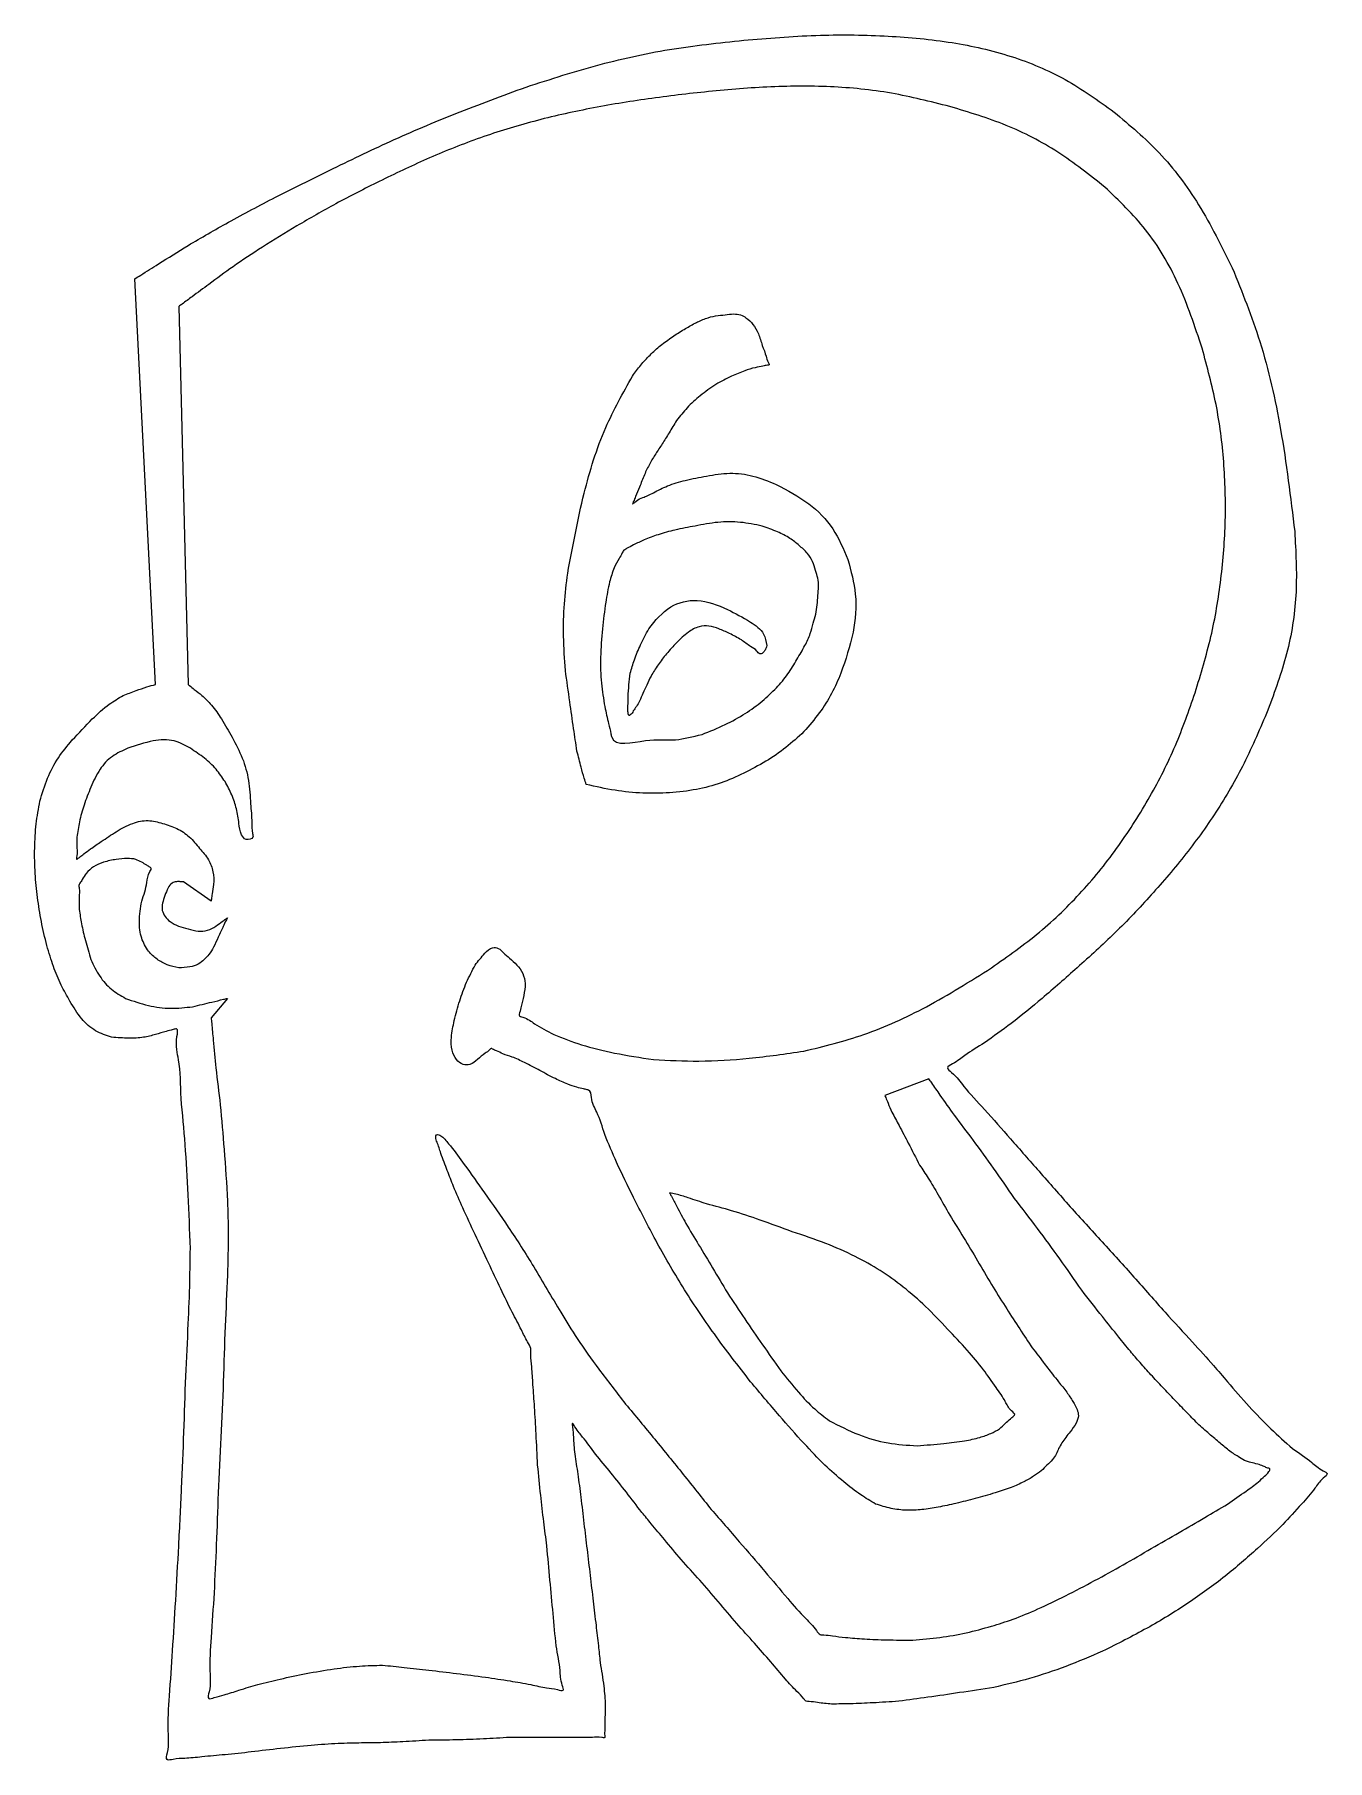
# Model space of a CAD drawing. Extents: x 2 to 748, y 2 to 398.
# Drawn here: x 210.92 to 225.46, y 287.03 to 306.44 of the extents above; entities that cross this region are included whole.
import ezdxf

# ---------------------------------------------------------------- set-up
doc = ezdxf.new("R2010")
doc.units = 0
doc.layers.add('Capa_1', color=7, linetype='CONTINUOUS')

msp = doc.modelspace()

# ---------------------------------------------------------------- linework, layer by layer
at = {"layer": 'Capa_1', "color": 7}
for p, q in [((212.285206, 299.127753), (212.050985, 303.689316)), ((212.545454, 303.376878), (212.649553, 299.127753)), ((219.676214, 299.815112), (219.676214, 299.815112)), ((212.285206, 299.127753), (212.285206, 299.127753)), ((217.594239, 298.84656), (217.594239, 298.84656)), ((213.065946, 298.03423), (213.065946, 298.03423)), ((217.125795, 298.002986), (217.125795, 298.002986)), ((212.909799, 296.690755), (212.597502, 296.90946)), ((213.091971, 295.597232), (212.909799, 295.378527)), ((220.977446, 294.691166), (220.482977, 294.503705)), ((218.062682, 293.410182), (218.062682, 293.410182))]:
    msp.add_line(p, q, dxfattribs=at)
for points, knots in [([(216.449153, 305.845121), (216.72536, 305.934367), (217.271715, 306.110903), (218.108499, 306.290114), (218.669235, 306.347688), (218.947522, 306.37626)], [0, 0, 0, 0, 0.870494, 1.721895, 2.560747, 2.560747, 2.560747, 2.560747]), ([(218.947522, 306.37626), (219.217227, 306.398156), (219.740725, 306.440656), (220.50681, 306.427837), (221.227523, 306.362302), (221.900964, 306.209783), (222.522476, 305.950345), (222.880562, 305.692644), (223.059419, 305.563928)], [0, 0, 0, 0, 0.811329, 1.57479, 2.29561, 2.978785, 3.639491, 4.298822, 4.298822, 4.298822, 4.298822]), ([(221.211669, 305.626416), (220.993917, 305.681605), (220.553231, 305.793297), (219.861869, 305.861826), (219.159299, 305.854121), (218.462199, 305.794285), (217.784839, 305.712168), (217.13068, 305.602732), (216.5017, 305.458711), (215.900904, 305.271663), (215.335705, 305.04149), (214.809275, 304.791345), (214.322268, 304.542904), (213.885489, 304.294063), (213.501232, 304.055544), (213.169713, 303.839025), (212.973787, 303.693627), (212.883774, 303.626827)], [0, 0, 0, 0, 0.67316, 1.362343, 2.076584, 2.77856, 3.460312, 4.123194, 4.767395, 5.39463, 6.008632, 6.596478, 7.142802, 7.648429, 8.103968, 8.499567, 8.835777, 8.835777, 8.835777, 8.835777]), ([(214.237056, 304.907814), (214.464554, 305.018617), (214.932073, 305.246324), (215.670924, 305.557607), (216.185245, 305.747621), (216.449153, 305.845121)], [0, 0, 0, 0, 0.759042, 1.559869, 2.403852, 2.403852, 2.403852, 2.403852]), ([(222.95532, 304.720353), (222.782973, 304.856909), (222.439249, 305.129251), (221.848066, 305.435714), (221.425158, 305.562442), (221.211669, 305.626416)], [0, 0, 0, 0, 0.658712, 1.313716, 1.98145, 1.98145, 1.98145, 1.98145]), ([(223.059419, 305.563928), (223.234255, 305.417336), (223.596567, 305.113556), (224.040195, 304.51301), (224.267672, 304.054277), (224.386679, 303.814287)], [0, 0, 0, 0, 0.682683, 1.414716, 2.217849, 2.217849, 2.217849, 2.217849]), ([(212.649553, 304.064236), (212.800321, 304.152023), (213.123722, 304.340327), (213.65414, 304.619871), (214.035142, 304.808074), (214.237056, 304.907814)], [0, 0, 0, 0, 0.523347, 1.122586, 1.798202, 1.798202, 1.798202, 1.798202]), ([(224.048357, 302.908224), (223.966617, 303.154599), (223.810768, 303.624351), (223.445547, 304.250599), (223.115233, 304.567119), (222.95532, 304.720353)], [0, 0, 0, 0, 0.778041, 1.48346, 2.145461, 2.145461, 2.145461, 2.145461]), ([(212.050985, 303.689316), (212.073154, 303.703202), (212.161831, 303.758746), (212.361354, 303.883719), (212.538707, 303.994807), (212.649553, 304.064236)], [0, 0, 0, 0, 0.078477, 0.313908, 0.706292, 0.706292, 0.706292, 0.706292]), ([(224.386679, 303.814287), (224.49694, 303.540073), (224.733802, 302.951009), (224.956278, 301.950368), (225.043083, 301.230029), (225.089343, 300.846149)], [0, 0, 0, 0, 0.885503, 1.902229, 3.062251, 3.062251, 3.062251, 3.062251]), ([(212.883774, 303.626827), (212.821122, 303.58054), (212.720879, 303.506481), (212.608106, 303.423165), (212.557984, 303.386135), (212.545454, 303.376878)], [0, 0, 0, 0, 0.233687, 0.373899, 0.420636, 0.420636, 0.420636, 0.420636]), ([(217.958583, 302.939469), (218.003535, 302.972378), (218.090055, 303.035719), (218.220507, 303.118956), (218.344124, 303.189407), (218.46252, 303.242586), (218.576508, 303.276415), (218.651412, 303.280968), (218.687276, 303.283148)], [0, 0, 0, 0, 0.16709, 0.321601, 0.464012, 0.593501, 0.710523, 0.818019, 0.818019, 0.818019, 0.818019]), ([(218.687276, 303.283148), (218.718914, 303.288132), (218.776513, 303.297206), (218.858966, 303.288908), (218.935295, 303.247341), (219.005819, 303.175449), (219.06772, 303.067694), (219.091135, 302.984175), (219.103669, 302.939469)], [0, 0, 0, 0, 0.09599, 0.174755, 0.243046, 0.352263, 0.472818, 0.611683, 0.611683, 0.611683, 0.611683]), ([(217.646289, 302.59579), (217.676434, 302.636842), (217.73713, 302.719501), (217.841888, 302.834477), (217.919421, 302.904234), (217.958583, 302.939469)], [0, 0, 0, 0, 0.152725, 0.307516, 0.465503, 0.465503, 0.465503, 0.465503]), ([(219.103669, 302.939469), (219.120397, 302.897682), (219.147163, 302.830823), (219.15766, 302.766718), (219.190358, 302.717916), (219.148293, 302.717557), (219.103722, 302.702709), (219.012461, 302.689566), (218.895041, 302.653122), (218.746969, 302.58888), (218.6415, 302.532975), (218.583177, 302.502059)], [0, 0, 0, 0, 0.129013, 0.206421, 0.232223, 0.249917, 0.302999, 0.391468, 0.515002, 0.675167, 0.873308, 0.873308, 0.873308, 0.873308]), ([(223.970283, 299.034023), (224.033558, 299.24352), (224.16006, 299.662353), (224.269577, 300.312414), (224.319922, 300.970291), (224.30248, 301.628632), (224.219213, 302.279324), (224.105289, 302.698664), (224.048357, 302.908224)], [0, 0, 0, 0, 0.655975, 1.311449, 1.972864, 2.632678, 3.284179, 3.935003, 3.935003, 3.935003, 3.935003]), ([(216.917597, 300.377496), (216.973092, 300.678302), (217.075637, 301.234149), (217.305542, 301.988404), (217.539529, 302.405489), (217.646289, 302.59579)], [0, 0, 0, 0, 0.917968, 1.696273, 2.349373, 2.349373, 2.349373, 2.349373]), ([(218.583177, 302.502059), (218.523437, 302.460532), (218.408887, 302.380904), (218.258631, 302.24552), (218.179018, 302.144461), (218.140756, 302.095891)], [0, 0, 0, 0, 0.218201, 0.418398, 0.603639, 0.603639, 0.603639, 0.603639]), ([(218.140756, 302.095891), (218.112914, 302.04954), (218.05978, 301.961083), (217.98218, 301.835767), (217.906353, 301.722323), (217.836566, 301.6082), (217.775986, 301.48252), (217.741979, 301.392618), (217.724363, 301.346047)], [0, 0, 0, 0, 0.162216, 0.309572, 0.44211, 0.571586, 0.710532, 0.859866, 0.859866, 0.859866, 0.859866]), ([(217.88051, 301.283559), (217.93285, 301.310608), (218.047217, 301.369713), (218.249998, 301.429081), (218.398806, 301.456325), (218.479078, 301.471022)], [0, 0, 0, 0, 0.176427, 0.385506, 0.630383, 0.630383, 0.630383, 0.630383]), ([(218.479078, 301.471022), (218.565532, 301.485738), (218.738441, 301.51517), (219.007983, 301.481275), (219.174381, 301.412569), (219.259818, 301.377292)], [0, 0, 0, 0, 0.262116, 0.524231, 0.800842, 0.800842, 0.800842, 0.800842]), ([(217.724363, 301.346047), (217.708914, 301.310035), (217.684197, 301.252416), (217.664946, 301.198797), (217.636567, 301.142474), (217.705131, 301.210151), (217.769562, 301.227328), (217.839048, 301.262545), (217.88051, 301.283559)], [0, 0, 0, 0, 0.112817, 0.180508, 0.203071, 0.249808, 0.3383, 0.469224, 0.469224, 0.469224, 0.469224]), ([(219.259818, 301.377292), (219.386434, 301.311034), (219.628307, 301.184461), (219.916199, 300.891498), (220.016687, 300.65242), (220.066581, 300.533715)], [0, 0, 0, 0, 0.427428, 0.816514, 1.200208, 1.200208, 1.200208, 1.200208]), ([(218.348954, 300.908638), (218.273573, 300.894609), (218.133363, 300.868514), (217.941306, 300.817603), (217.78693, 300.758895), (217.669474, 300.704004), (217.592919, 300.662442), (217.544071, 300.635669), (217.524106, 300.591719), (217.487481, 300.530863), (217.457088, 300.474938), (217.438092, 300.439984)], [0, 0, 0, 0, 0.230018, 0.427842, 0.59477, 0.725693, 0.814186, 0.860922, 0.884747, 0.956222, 1.075347, 1.075347, 1.075347, 1.075347]), ([(219.103669, 300.908638), (219.022119, 300.925342), (218.858273, 300.958903), (218.602159, 300.958042), (218.434353, 300.925301), (218.348954, 300.908638)], [0, 0, 0, 0, 0.249293, 0.500865, 0.76157, 0.76157, 0.76157, 0.76157]), ([(219.520064, 300.689933), (219.48622, 300.717807), (219.411931, 300.778989), (219.269425, 300.849683), (219.161938, 300.887913), (219.103669, 300.908638)], [0, 0, 0, 0, 0.131193, 0.287972, 0.473585, 0.473585, 0.473585, 0.473585]), ([(225.089343, 300.846149), (225.101729, 300.620459), (225.126242, 300.17377), (225.029755, 299.505299), (224.878807, 299.087453), (224.803072, 298.877804)], [0, 0, 0, 0, 0.677098, 1.340116, 2.007753, 2.007753, 2.007753, 2.007753]), ([(219.702237, 300.40874), (219.693466, 300.44303), (219.675417, 300.513591), (219.610373, 300.610046), (219.551258, 300.66234), (219.520064, 300.689933)], [0, 0, 0, 0, 0.105579, 0.217262, 0.342032, 0.342032, 0.342032, 0.342032]), ([(220.066581, 300.533715), (220.102035, 300.403967), (220.175296, 300.135852), (220.139218, 299.691572), (220.040678, 299.404639), (219.988508, 299.252728)], [0, 0, 0, 0, 0.401143, 0.828931, 1.310229, 1.310229, 1.310229, 1.310229]), ([(216.891572, 299.283972), (216.882905, 299.412329), (216.866048, 299.66197), (216.873254, 300.0281), (216.90308, 300.263113), (216.917597, 300.377496)], [0, 0, 0, 0, 0.385869, 0.75048, 1.096207, 1.096207, 1.096207, 1.096207]), ([(217.438092, 300.439984), (217.420501, 300.387064), (217.378361, 300.260287), (217.34087, 300.028859), (217.304165, 299.746665), (217.2836, 299.442911), (217.288801, 299.149294), (217.31939, 298.965532), (217.333993, 298.877804)], [0, 0, 0, 0, 0.167085, 0.400274, 0.70118, 1.0212, 1.312936, 1.579436, 1.579436, 1.579436, 1.579436]), ([(219.728262, 300.127547), (219.732346, 300.16102), (219.740233, 300.225677), (219.732248, 300.321732), (219.712112, 300.380109), (219.702237, 300.40874)], [0, 0, 0, 0, 0.101047, 0.195179, 0.285785, 0.285785, 0.285785, 0.285785]), ([(217.828462, 299.752626), (217.902666, 299.846126), (218.04126, 300.020759), (218.395652, 300.107138), (218.602002, 300.018915), (218.713301, 299.971331)], [0, 0, 0, 0, 0.350131, 0.653954, 1.009709, 1.009709, 1.009709, 1.009709]), ([(219.676214, 299.815112), (219.686589, 299.849634), (219.707099, 299.917879), (219.724769, 300.0228), (219.727102, 300.092773), (219.728262, 300.127547)], [0, 0, 0, 0, 0.108085, 0.213665, 0.31797, 0.31797, 0.31797, 0.31797]), ([(218.713301, 299.971331), (218.799144, 299.92722), (218.943422, 299.853083), (219.126142, 299.722973), (219.147259, 299.610305), (219.155719, 299.565163)], [0, 0, 0, 0, 0.294092, 0.494288, 0.628122, 0.628122, 0.628122, 0.628122]), ([(218.869448, 299.627652), (218.825604, 299.652989), (218.743566, 299.700399), (218.621219, 299.751618), (218.507973, 299.790963), (218.383659, 299.783941), (218.258523, 299.710623), (218.141348, 299.60032), (218.028599, 299.475695), (217.932827, 299.350382), (217.857349, 299.23329), (217.806962, 299.123224), (217.761682, 299.030469), (217.730387, 298.946882), (217.691721, 298.882684), (217.653993, 298.830605), (217.63549, 298.793727), (217.601705, 298.770901), (217.594321, 298.811222), (217.594272, 298.832215), (217.594239, 298.84656)], [0, 0, 0, 0, 0.151683, 0.283823, 0.39806, 0.508162, 0.644744, 0.822576, 0.99091, 1.14815, 1.295508, 1.407541, 1.51082, 1.605399, 1.673861, 1.736436, 1.793363, 1.809403, 1.831966, 1.880652, 1.880652, 1.880652, 1.880652]), ([(217.620264, 299.252728), (217.634651, 299.303991), (217.66531, 299.413232), (217.736758, 299.580072), (217.796728, 299.692916), (217.828462, 299.752626)], [0, 0, 0, 0, 0.159599, 0.340106, 0.542959, 0.542959, 0.542959, 0.542959]), ([(219.494039, 299.408947), (219.524782, 299.460477), (219.580853, 299.554459), (219.645494, 299.68983), (219.666756, 299.77654), (219.676214, 299.815112)], [0, 0, 0, 0, 0.180109, 0.328492, 0.447386, 0.447386, 0.447386, 0.447386]), ([(219.155719, 299.565163), (219.149972, 299.54726), (219.140042, 299.516328), (219.114607, 299.481244), (219.070672, 299.462421), (219.035834, 299.519458), (218.961505, 299.559204), (218.903763, 299.602137), (218.869448, 299.627652)], [0, 0, 0, 0, 0.055868, 0.09653, 0.129999, 0.176693, 0.263456, 0.390543, 0.390543, 0.390543, 0.390543]), ([(218.42703, 298.56537), (218.514609, 298.60057), (218.681997, 298.667846), (218.909355, 298.793283), (219.102268, 298.932702), (219.261917, 299.083343), (219.395643, 299.239285), (219.461872, 299.353482), (219.494039, 299.408947)], [0, 0, 0, 0, 0.282964, 0.54082, 0.776838, 0.994959, 1.198272, 1.390273, 1.390273, 1.390273, 1.390273]), ([(211.920861, 299.002779), (211.968937, 299.021588), (212.056866, 299.055988), (212.178119, 299.098781), (212.252324, 299.118857), (212.285206, 299.127753)], [0, 0, 0, 0, 0.154884, 0.283278, 0.38544, 0.38544, 0.38544, 0.38544]), ([(212.649553, 299.127753), (212.655339, 299.123128), (212.678481, 299.104625), (212.730294, 299.062679), (212.817925, 298.996322), (212.925309, 298.887849), (213.036447, 298.728355), (213.105794, 298.603145), (213.144019, 298.534125)], [0, 0, 0, 0, 0.022222, 0.088889, 0.200001, 0.351752, 0.544422, 0.781079, 0.781079, 0.781079, 0.781079]), ([(217.021696, 298.377909), (217.009087, 298.462371), (216.98146, 298.647425), (216.938266, 298.949475), (216.907888, 299.167089), (216.891572, 299.283972)], [0, 0, 0, 0, 0.256193, 0.561313, 0.915364, 0.915364, 0.915364, 0.915364]), ([(217.594239, 298.84656), (217.594796, 298.894014), (217.595885, 298.986691), (217.604292, 299.122288), (217.615027, 299.209955), (217.620264, 299.252728)], [0, 0, 0, 0, 0.142363, 0.27803, 0.407286, 0.407286, 0.407286, 0.407286]), ([(219.988508, 299.252728), (219.955822, 299.176507), (219.889066, 299.020835), (219.747514, 298.800562), (219.631649, 298.665838), (219.572115, 298.596614)], [0, 0, 0, 0, 0.248502, 0.507532, 0.781292, 0.781292, 0.781292, 0.781292]), ([(211.348318, 298.502881), (211.422364, 298.582481), (211.553869, 298.72385), (211.741253, 298.898692), (211.867682, 298.971961), (211.920861, 299.002779)], [0, 0, 0, 0, 0.326492, 0.579848, 0.763779, 0.763779, 0.763779, 0.763779]), ([(221.680113, 295.940911), (221.864056, 296.070513), (222.228483, 296.327279), (222.707799, 296.792259), (223.120646, 297.306748), (223.467566, 297.858876), (223.760027, 298.432989), (223.900431, 298.834344), (223.970283, 299.034023)], [0, 0, 0, 0, 0.674208, 1.335741, 1.995254, 2.648777, 3.289128, 3.923138, 3.923138, 3.923138, 3.923138]), ([(217.333993, 298.877804), (217.348109, 298.813783), (217.370696, 298.71135), (217.399056, 298.599367), (217.4303, 298.415393), (217.811955, 298.528037), (218.111812, 298.485223), (218.325829, 298.539639), (218.42703, 298.56537)], [0, 0, 0, 0, 0.195798, 0.313276, 0.352436, 0.733159, 1.071641, 1.37527, 1.37527, 1.37527, 1.37527]), ([(224.803072, 298.877804), (224.718439, 298.675707), (224.552092, 298.278484), (224.236824, 297.723803), (223.875802, 297.219917), (223.482598, 296.760509), (223.07655, 296.33017), (222.786543, 296.069775), (222.643026, 295.940911)], [0, 0, 0, 0, 0.656854, 1.291045, 1.909062, 2.513682, 3.104072, 3.682491, 3.682491, 3.682491, 3.682491]), ([(212.675576, 298.409151), (212.616477, 298.442722), (212.488279, 298.515546), (212.233427, 298.500304), (212.066434, 298.441874), (211.972911, 298.409151)], [0, 0, 0, 0, 0.200321, 0.434542, 0.732691, 0.732691, 0.732691, 0.732691]), ([(213.144019, 298.534125), (213.185579, 298.456788), (213.26815, 298.303136), (213.338966, 298.047465), (213.34777, 297.872614), (213.352217, 297.784281)], [0, 0, 0, 0, 0.262876, 0.52228, 0.787126, 0.787126, 0.787126, 0.787126]), ([(219.572115, 298.596614), (219.505957, 298.536024), (219.372303, 298.413618), (219.144517, 298.256732), (218.979355, 298.171333), (218.895473, 298.12796)], [0, 0, 0, 0, 0.268919, 0.543283, 0.826429, 0.826429, 0.826429, 0.826429]), ([(210.983973, 297.815523), (211.010134, 297.902147), (211.061313, 298.071616), (211.183923, 298.305604), (211.293842, 298.437508), (211.348318, 298.502881)], [0, 0, 0, 0, 0.271144, 0.530461, 0.78526, 0.78526, 0.78526, 0.78526]), ([(211.972911, 298.409151), (211.912628, 298.382894), (211.790293, 298.329611), (211.645665, 298.171563), (211.587383, 298.040929), (211.556516, 297.971741)], [0, 0, 0, 0, 0.195571, 0.396876, 0.623542, 0.623542, 0.623542, 0.623542]), ([(213.065946, 298.03423), (213.033826, 298.081805), (212.967979, 298.179333), (212.834291, 298.30539), (212.729745, 298.373737), (212.675576, 298.409151)], [0, 0, 0, 0, 0.171828, 0.352245, 0.546241, 0.546241, 0.546241, 0.546241]), ([(217.125795, 298.002986), (217.117874, 298.026064), (217.095913, 298.090045), (217.063076, 298.215661), (217.037045, 298.317728), (217.021696, 298.377909)], [0, 0, 0, 0, 0.073182, 0.202884, 0.389238, 0.389238, 0.389238, 0.389238]), ([(218.895473, 298.12796), (218.811626, 298.089462), (218.640678, 298.010972), (218.359039, 297.9406), (218.063883, 297.903542), (217.757377, 297.900427), (217.443012, 297.931336), (217.233341, 297.978695), (217.125795, 298.002986)], [0, 0, 0, 0, 0.276286, 0.563296, 0.86644, 1.167189, 1.481044, 1.811555, 1.811555, 1.811555, 1.811555]), ([(211.556516, 297.971741), (211.530349, 297.905041), (211.480494, 297.777964), (211.426443, 297.589806), (211.408765, 297.467461), (211.400369, 297.409358)], [0, 0, 0, 0, 0.214926, 0.409479, 0.585446, 0.585446, 0.585446, 0.585446]), ([(213.352217, 297.784281), (213.358851, 297.714119), (213.369466, 297.60186), (213.365729, 297.481891), (213.390655, 297.392311), (213.294048, 297.368436), (213.234011, 297.453656), (213.222318, 297.577098), (213.197488, 297.729291), (213.14529, 297.887796), (213.092525, 297.985176), (213.065946, 298.03423)], [0, 0, 0, 0, 0.208792, 0.334067, 0.375826, 0.454838, 0.528463, 0.660124, 0.825826, 0.990487, 1.157627, 1.157627, 1.157627, 1.157627]), ([(211.062047, 296.190857), (211.040609, 296.280872), (210.997985, 296.459841), (210.955536, 296.73137), (210.927956, 297.007188), (210.922559, 297.283395), (210.937777, 297.555574), (210.968794, 297.730107), (210.983973, 297.815523)], [0, 0, 0, 0, 0.277504, 0.551733, 0.823758, 1.108482, 1.379814, 1.639875, 1.639875, 1.639875, 1.639875]), ([(211.400369, 297.409358), (211.398866, 297.364572), (211.396362, 297.289928), (211.408383, 297.231635), (211.390385, 297.148807), (211.415715, 297.172835), (211.440322, 297.190585), (211.488328, 297.230841), (211.567701, 297.288042), (211.690177, 297.370737), (211.842729, 297.475681), (212.013762, 297.570439), (212.198553, 297.610832), (212.309606, 297.580323), (212.363282, 297.565577)], [0, 0, 0, 0, 0.124974, 0.208291, 0.249949, 0.26106, 0.294394, 0.349951, 0.443425, 0.590704, 0.791872, 0.999319, 1.175608, 1.340527, 1.340527, 1.340527, 1.340527]), ([(212.363282, 297.565577), (212.418368, 297.548573), (212.526986, 297.515047), (212.671323, 297.417508), (212.74318, 297.329222), (212.779675, 297.284383)], [0, 0, 0, 0, 0.17235, 0.339832, 0.512681, 0.512681, 0.512681, 0.512681]), ([(212.129059, 296.690755), (212.15251, 296.761851), (212.190033, 296.875603), (212.196181, 296.989187), (212.245205, 297.06199), (212.212158, 297.076565), (212.180209, 297.098447), (212.12748, 297.129534), (212.057336, 297.167667), (211.956839, 297.172215), (211.835893, 297.160805), (211.706829, 297.134646), (211.58762, 297.084595), (211.531137, 297.029299), (211.504468, 297.00319)], [0, 0, 0, 0, 0.216171, 0.345873, 0.389107, 0.402597, 0.443068, 0.51052, 0.584001, 0.679991, 0.804767, 0.949861, 1.074076, 1.185191, 1.185191, 1.185191, 1.185191]), ([(212.779675, 297.284383), (212.815137, 297.243401), (212.8824, 297.165668), (212.938368, 297.022881), (212.940862, 296.890009), (212.922839, 296.78803), (212.914643, 296.725467), (212.910768, 296.697697), (212.909799, 296.690755)], [0, 0, 0, 0, 0.161753, 0.306802, 0.449251, 0.554396, 0.617483, 0.638512, 0.638512, 0.638512, 0.638512]), ([(211.504468, 297.00319), (211.489745, 296.980123), (211.466189, 296.943215), (211.44197, 296.90104), (211.41922, 296.870689), (211.432083, 296.815256), (211.42348, 296.723992), (211.425296, 296.644783), (211.426392, 296.597025)], [0, 0, 0, 0, 0.081864, 0.130983, 0.147356, 0.192486, 0.286217, 0.428549, 0.428549, 0.428549, 0.428549]), ([(212.597502, 296.90946), (212.594611, 296.909464), (212.583044, 296.909483), (212.557017, 296.909026), (212.516525, 296.912448), (212.462006, 296.89432), (212.419187, 296.833095), (212.400305, 296.782638), (212.389304, 296.753244)], [0, 0, 0, 0, 0.008675, 0.034699, 0.078074, 0.130206, 0.197976, 0.292554, 0.292554, 0.292554, 0.292554]), ([(211.426392, 296.597025), (211.434358, 296.543664), (211.451799, 296.426844), (211.49687, 296.239346), (211.535664, 296.106206), (211.556516, 296.034641)], [0, 0, 0, 0, 0.161796, 0.35421, 0.577845, 0.577845, 0.577845, 0.577845]), ([(212.545454, 295.940911), (212.501294, 295.950226), (212.414858, 295.96846), (212.298878, 296.034625), (212.193659, 296.131877), (212.115813, 296.27862), (212.093564, 296.476277), (212.116475, 296.614719), (212.129059, 296.690755)], [0, 0, 0, 0, 0.134675, 0.263603, 0.394952, 0.560342, 0.749601, 0.980195, 0.980195, 0.980195, 0.980195]), ([(212.389304, 296.753244), (212.36924, 296.696555), (212.331126, 296.588872), (212.456804, 296.428654), (212.578032, 296.396997), (212.649553, 296.37832)], [0, 0, 0, 0, 0.169123, 0.321255, 0.540146, 0.540146, 0.540146, 0.540146]), ([(212.649553, 296.37832), (212.687681, 296.367677), (212.759558, 296.347613), (212.871305, 296.357915), (212.958661, 296.403676), (213.026973, 296.458231), (213.063674, 296.48087), (213.100063, 296.511824), (213.063099, 296.451288), (213.043878, 296.396948), (213.009413, 296.327805), (212.987872, 296.28459)], [0, 0, 0, 0, 0.11819, 0.222808, 0.325758, 0.414851, 0.468307, 0.486126, 0.513038, 0.593777, 0.728341, 0.728341, 0.728341, 0.728341]), ([(211.322293, 295.565987), (211.288223, 295.625501), (211.216756, 295.750341), (211.131205, 295.960615), (211.085807, 296.111756), (211.062047, 296.190857)], [0, 0, 0, 0, 0.205555, 0.431187, 0.678932, 0.678932, 0.678932, 0.678932]), ([(212.987872, 296.28459), (212.971276, 296.247269), (212.941389, 296.180061), (212.891353, 296.09351), (212.849846, 296.052531), (212.831725, 296.034641)], [0, 0, 0, 0, 0.122678, 0.220916, 0.297036, 0.297036, 0.297036, 0.297036]), ([(211.556516, 296.034641), (211.587344, 295.970506), (211.646451, 295.847537), (211.780063, 295.693977), (211.891792, 295.629182), (211.946886, 295.597232)], [0, 0, 0, 0, 0.213036, 0.408461, 0.598565, 0.598565, 0.598565, 0.598565]), ([(212.831725, 296.034641), (212.810602, 296.015541), (212.764368, 295.973736), (212.661765, 295.945666), (212.586924, 295.942606), (212.545454, 295.940911)], [0, 0, 0, 0, 0.084467, 0.184876, 0.309651, 0.309651, 0.309651, 0.309651]), ([(215.876611, 295.972152), (215.911477, 296.016109), (215.968055, 296.087439), (216.054735, 296.175303), (216.145271, 296.165722), (216.197737, 296.104638), (216.268922, 296.045218), (216.347998, 295.973761), (216.420189, 295.881731), (216.445127, 295.757156), (216.427077, 295.63194), (216.394913, 295.522021), (216.385148, 295.452198), (216.362368, 295.398768), (216.460823, 295.376915), (216.562792, 295.291676), (216.685043, 295.229761), (216.76145, 295.191064)], [0, 0, 0, 0, 0.171687, 0.278598, 0.342591, 0.418135, 0.511521, 0.622824, 0.737753, 0.855232, 0.99139, 1.116286, 1.191224, 1.216203, 1.265921, 1.415074, 1.663663, 1.663663, 1.663663, 1.663663]), ([(215.642388, 295.347283), (215.661284, 295.421725), (215.698429, 295.568062), (215.776404, 295.777814), (215.843508, 295.907954), (215.876611, 295.972152)], [0, 0, 0, 0, 0.230326, 0.452767, 0.669327, 0.669327, 0.669327, 0.669327]), ([(219.572115, 295.003603), (219.798859, 295.059408), (220.27493, 295.176577), (220.982194, 295.501429), (221.439632, 295.789479), (221.680113, 295.940911)], [0, 0, 0, 0, 0.699342, 1.468338, 2.320713, 2.320713, 2.320713, 2.320713]), ([(222.643026, 295.940911), (222.512702, 295.825493), (222.270932, 295.611374), (221.925455, 295.327346), (221.70307, 295.169188), (221.602037, 295.097334)], [0, 0, 0, 0, 0.522275, 0.968901, 1.340749, 1.340749, 1.340749, 1.340749]), ([(211.790739, 295.159819), (211.728906, 295.180174), (211.601044, 295.222264), (211.439435, 295.370215), (211.363154, 295.497698), (211.322293, 295.565987)], [0, 0, 0, 0, 0.193537, 0.400207, 0.638636, 0.638636, 0.638636, 0.638636]), ([(211.946886, 295.597232), (212.031784, 295.56756), (212.196554, 295.509974), (212.453705, 295.476063), (212.619756, 295.49444), (212.701601, 295.503498)], [0, 0, 0, 0, 0.269457, 0.522961, 0.769362, 0.769362, 0.769362, 0.769362]), ([(212.701601, 295.503498), (212.773892, 295.520856), (212.889557, 295.548629), (213.019681, 295.579874), (213.077513, 295.59376), (213.091971, 295.597232)], [0, 0, 0, 0, 0.223037, 0.356858, 0.401466, 0.401466, 0.401466, 0.401466]), ([(212.571477, 294.472461), (212.568135, 294.625101), (212.562788, 294.869326), (212.502369, 295.075013), (212.544129, 295.267323), (212.464218, 295.240192), (212.391932, 295.224254), (212.279768, 295.187876), (212.141893, 295.153669), (211.974528, 295.145842), (211.855199, 295.154917), (211.790739, 295.159819)], [0, 0, 0, 0, 0.434902, 0.695843, 0.782824, 0.821051, 0.901856, 1.025392, 1.164843, 1.329994, 1.524012, 1.524012, 1.524012, 1.524012]), ([(212.909799, 295.378527), (212.911727, 295.357698), (212.919437, 295.274381), (212.936787, 295.086919), (212.952208, 294.920286), (212.961847, 294.81614)], [0, 0, 0, 0, 0.062754, 0.251018, 0.56479, 0.56479, 0.56479, 0.56479]), ([(215.902636, 294.909873), (215.876682, 294.887189), (215.830582, 294.846897), (215.732393, 294.845645), (215.656905, 294.912417), (215.608319, 295.02219), (215.60544, 295.175713), (215.62904, 295.285303), (215.642388, 295.347283)], [0, 0, 0, 0, 0.100585, 0.178659, 0.269825, 0.384989, 0.53105, 0.72119, 0.72119, 0.72119, 0.72119]), ([(216.188907, 294.972359), (216.164719, 294.984732), (216.126017, 295.004529), (216.083268, 295.01988), (216.056427, 295.040108), (216.030611, 295.005186), (215.977362, 294.974044), (215.931377, 294.934554), (215.902636, 294.909873)], [0, 0, 0, 0, 0.080195, 0.128312, 0.144351, 0.166573, 0.23324, 0.344352, 0.344352, 0.344352, 0.344352]), ([(216.76145, 295.191064), (216.86382, 295.150571), (217.085527, 295.062874), (217.462014, 294.973407), (217.734633, 294.932019), (217.88051, 294.909873)], [0, 0, 0, 0, 0.329931, 0.714546, 1.157227, 1.157227, 1.157227, 1.157227]), ([(221.602037, 295.097334), (221.5249, 295.050137), (221.398422, 294.972749), (221.286996, 294.879806), (221.157772, 294.819378), (221.286413, 294.727328), (221.386373, 294.574423), (221.628838, 294.324034), (221.902187, 294.006743), (222.225759, 293.641974), (222.448586, 293.387075), (222.56495, 293.253963)], [0, 0, 0, 0, 0.261828, 0.429311, 0.502668, 0.572325, 0.781296, 1.129581, 1.570102, 2.055785, 2.586634, 2.586634, 2.586634, 2.586634]), ([(217.333993, 294.066296), (217.306836, 294.152718), (217.261541, 294.296862), (217.179819, 294.438889), (217.177972, 294.562775), (217.127084, 294.571244), (217.0848, 294.583034), (217.009675, 294.59861), (216.903624, 294.635362), (216.765082, 294.69961), (216.60534, 294.785022), (216.445379, 294.869748), (216.307309, 294.935468), (216.223864, 294.961468), (216.188907, 294.972359)], [0, 0, 0, 0, 0.265537, 0.442889, 0.532071, 0.54694, 0.591547, 0.665893, 0.775628, 0.927844, 1.123416, 1.318987, 1.471202, 1.580936, 1.580936, 1.580936, 1.580936]), ([(217.88051, 294.909873), (218.051088, 294.90098), (218.409771, 294.882278), (218.975917, 294.917788), (219.367186, 294.974106), (219.572115, 295.003603)], [0, 0, 0, 0, 0.512114, 1.076847, 1.697918, 1.697918, 1.697918, 1.697918]), ([(212.961847, 294.81614), (212.979183, 294.677378), (213.017255, 294.372627), (213.057029, 293.872231), (213.092443, 293.389843), (213.104056, 292.91723), (213.093035, 292.448313), (213.075561, 292.101379), (213.065946, 291.910491)], [0, 0, 0, 0, 0.419471, 0.921246, 1.50567, 1.870281, 2.339014, 2.912402, 2.912402, 2.912402, 2.912402]), ([(221.263717, 294.285001), (221.210704, 294.360216), (221.125883, 294.480562), (221.030459, 294.61595), (220.988049, 294.676122), (220.977446, 294.691166)], [0, 0, 0, 0, 0.276062, 0.441699, 0.496912, 0.496912, 0.496912, 0.496912]), ([(212.675576, 292.78531), (212.668774, 292.986693), (212.655631, 293.375789), (212.621876, 293.93847), (212.587852, 294.298964), (212.571477, 294.472461)], [0, 0, 0, 0, 0.604485, 1.167938, 1.690715, 1.690715, 1.690715, 1.690715]), ([(220.482977, 294.503705), (220.485869, 294.496762), (220.497435, 294.468991), (220.523459, 294.406504), (220.546592, 294.35096), (220.56105, 294.316245)], [0, 0, 0, 0, 0.022563, 0.090253, 0.203069, 0.203069, 0.203069, 0.203069]), ([(220.56105, 294.316245), (220.588165, 294.266554), (220.650979, 294.151439), (220.754624, 293.953306), (220.831038, 293.804827), (220.873347, 293.722617)], [0, 0, 0, 0, 0.16982, 0.393407, 0.670786, 0.670786, 0.670786, 0.670786]), ([(221.940359, 293.347693), (221.861684, 293.461349), (221.709901, 293.680618), (221.484703, 293.993409), (221.335418, 294.190391), (221.263717, 294.285001)], [0, 0, 0, 0, 0.414686, 0.800027, 1.156146, 1.156146, 1.156146, 1.156146]), ([(216.293006, 292.066707), (216.250496, 292.154604), (216.161114, 292.339414), (216.022587, 292.631155), (215.879022, 292.935065), (215.746984, 293.221654), (215.640868, 293.460346), (215.562399, 293.665803), (215.498472, 293.829339), (215.458765, 293.958194), (215.430661, 294.022099), (215.437379, 294.068809), (215.480575, 294.062675), (215.53239, 294.019414), (215.628022, 293.904301), (215.781278, 293.69523), (215.905898, 293.51711), (215.98071, 293.410182)], [0, 0, 0, 0, 0.292911, 0.615866, 0.968871, 1.301258, 1.562434, 1.752596, 1.960006, 2.092294, 2.149689, 2.178785, 2.20481, 2.256313, 2.386596, 2.646916, 3.037907, 3.037907, 3.037907, 3.037907]), ([(218.973547, 291.285618), (218.835463, 291.463372), (218.566634, 291.809433), (218.210069, 292.341695), (217.912891, 292.857517), (217.671928, 293.327668), (217.476716, 293.721761), (217.377323, 293.961698), (217.333993, 294.066296)], [0, 0, 0, 0, 0.675107, 1.314334, 1.920114, 2.45988, 2.899246, 3.238819, 3.238819, 3.238819, 3.238819]), ([(220.873347, 293.722617), (220.905529, 293.674254), (220.978115, 293.565172), (221.089829, 293.376901), (221.16862, 293.236787), (221.211669, 293.160233)], [0, 0, 0, 0, 0.174253, 0.393022, 0.656514, 0.656514, 0.656514, 0.656514]), ([(215.98071, 293.410182), (216.071365, 293.282432), (216.264562, 293.010182), (216.550289, 292.561393), (216.795289, 292.13565), (217.034343, 291.749096), (217.27972, 291.406466), (217.467038, 291.165708), (217.568213, 291.035669)], [0, 0, 0, 0, 0.469898, 1.001404, 1.595209, 1.943519, 2.364368, 2.858657, 2.858657, 2.858657, 2.858657]), ([(218.062682, 293.410182), (218.069429, 293.397453), (218.096418, 293.346538), (218.157142, 293.231978), (218.211119, 293.130147), (218.244855, 293.066503)], [0, 0, 0, 0, 0.04322, 0.172878, 0.388976, 0.388976, 0.388976, 0.388976]), ([(218.479078, 293.285208), (218.409714, 293.308309), (218.29455, 293.346665), (218.156667, 293.392883), (218.085902, 293.405908), (218.062682, 293.410182)], [0, 0, 0, 0, 0.219469, 0.364384, 0.43516, 0.43516, 0.43516, 0.43516]), ([(219.441991, 292.97277), (219.321802, 293.01754), (219.096208, 293.101573), (218.775427, 293.207606), (218.572835, 293.260656), (218.479078, 293.285208)], [0, 0, 0, 0, 0.384774, 0.722218, 1.012919, 1.012919, 1.012919, 1.012919]), ([(222.695074, 292.316656), (222.613621, 292.433866), (222.451149, 292.667664), (222.19954, 293.011465), (222.02661, 293.235802), (221.940359, 293.347693)], [0, 0, 0, 0, 0.428191, 0.854106, 1.277926, 1.277926, 1.277926, 1.277926]), ([(221.211669, 293.160233), (221.263922, 293.075885), (221.36947, 292.905507), (221.525577, 292.645087), (221.628267, 292.468366), (221.680113, 292.379145)], [0, 0, 0, 0, 0.297664, 0.601261, 0.910832, 0.910832, 0.910832, 0.910832]), ([(222.56495, 293.253963), (222.685646, 293.122239), (222.926164, 292.859744), (223.281872, 292.463994), (223.515547, 292.198815), (223.631961, 292.066707)], [0, 0, 0, 0, 0.535975, 1.068066, 1.596309, 1.596309, 1.596309, 1.596309]), ([(218.244855, 293.066503), (218.293095, 292.986686), (218.39368, 292.820259), (218.549779, 292.559864), (218.657439, 292.379169), (218.713301, 292.285411)], [0, 0, 0, 0, 0.279787, 0.583385, 0.910796, 0.910796, 0.910796, 0.910796]), ([(221.185644, 291.879247), (221.105201, 291.965231), (220.948801, 292.132404), (220.695687, 292.351596), (220.431817, 292.542269), (220.1394, 292.705061), (219.808183, 292.850988), (219.568056, 292.930845), (219.441991, 292.97277)], [0, 0, 0, 0, 0.353034, 0.686381, 1.002741, 1.328018, 1.688469, 2.086856, 2.086856, 2.086856, 2.086856]), ([(212.623528, 291.348104), (212.63357, 291.5448), (212.65176, 291.901081), (212.670865, 292.380177), (212.674149, 292.662638), (212.675576, 292.78531)], [0, 0, 0, 0, 0.590865, 1.070247, 1.438273, 1.438273, 1.438273, 1.438273]), ([(221.680113, 292.379145), (221.731052, 292.29805), (221.830303, 292.140045), (221.977672, 291.910836), (222.075151, 291.76343), (222.122531, 291.691783)], [0, 0, 0, 0, 0.287297, 0.559775, 0.817461, 0.817461, 0.817461, 0.817461]), ([(223.996309, 290.816965), (223.954826, 290.859745), (223.869769, 290.947463), (223.73974, 291.082946), (223.606155, 291.222423), (223.47533, 291.361821), (223.353779, 291.497178), (223.233021, 291.638194), (223.093105, 291.811321), (222.911073, 292.040559), (222.773013, 292.217032), (222.695074, 292.316656)], [0, 0, 0, 0, 0.178771, 0.366553, 0.563351, 0.758162, 0.94004, 1.109074, 1.315065, 1.607781, 1.987244, 1.987244, 1.987244, 1.987244]), ([(218.713301, 292.285411), (218.777615, 292.188032), (218.906838, 291.992374), (219.106418, 291.700756), (219.243172, 291.507613), (219.311866, 291.410593)], [0, 0, 0, 0, 0.350098, 0.70343, 1.060059, 1.060059, 1.060059, 1.060059]), ([(216.579278, 290.348311), (216.573637, 290.465186), (216.563135, 290.682779), (216.546492, 290.984924), (216.527941, 291.23571), (216.516179, 291.431856), (216.500595, 291.565782), (216.508872, 291.66501), (216.451871, 291.753987), (216.388416, 291.890517), (216.328601, 292.000975), (216.293006, 292.066707)], [0, 0, 0, 0, 0.351051, 0.65357, 0.907583, 1.105987, 1.241654, 1.314613, 1.395351, 1.54749, 1.771078, 1.771078, 1.771078, 1.771078]), ([(223.631961, 292.066707), (223.735255, 291.954611), (223.917653, 291.75667), (224.153056, 291.497291), (224.361948, 291.253828), (224.570244, 291.010554), (224.812919, 290.759385), (224.981455, 290.608877), (225.063318, 290.535771)], [0, 0, 0, 0, 0.457299, 0.807512, 1.050711, 1.419665, 1.768195, 2.097379, 2.097379, 2.097379, 2.097379]), ([(213.065946, 291.910491), (213.059584, 291.702187), (213.046859, 291.285509), (213.020831, 290.660602), (212.99886, 290.244148), (212.987872, 290.035876)], [0, 0, 0, 0, 0.625199, 1.250613, 1.876293, 1.876293, 1.876293, 1.876293]), ([(221.83626, 290.816965), (221.856027, 290.83427), (221.887654, 290.861958), (221.919005, 290.893559), (221.956127, 290.920027), (221.871967, 290.979025), (221.835317, 291.08044), (221.719326, 291.239192), (221.586495, 291.43393), (221.400624, 291.652369), (221.26054, 291.800205), (221.185644, 291.879247)], [0, 0, 0, 0, 0.077821, 0.124514, 0.140078, 0.199796, 0.324946, 0.51557, 0.758944, 1.043581, 1.370616, 1.370616, 1.370616, 1.370616]), ([(222.122531, 291.691783), (222.168727, 291.630402), (222.249153, 291.523537), (222.352676, 291.387673), (222.442853, 291.275459), (222.524221, 291.175625), (222.593913, 291.070836), (222.642326, 290.984641), (222.666027, 290.898026), (222.630019, 290.808277), (222.573438, 290.732927), (222.515671, 290.662266), (222.472152, 290.599661), (222.447093, 290.556766), (222.434828, 290.535771)], [0, 0, 0, 0, 0.230472, 0.401254, 0.512377, 0.662354, 0.787504, 0.888931, 0.95985, 1.047136, 1.164914, 1.24442, 1.320485, 1.393409, 1.393409, 1.393409, 1.393409]), ([(212.441355, 287.755097), (212.453164, 287.924027), (212.47807, 288.280319), (212.512256, 288.842747), (212.546585, 289.450237), (212.578039, 290.082039), (212.604363, 290.71734), (212.617163, 291.138644), (212.623528, 291.348104)], [0, 0, 0, 0, 0.508025, 1.071479, 1.690381, 2.333397, 2.969215, 3.597883, 3.597883, 3.597883, 3.597883]), ([(219.311866, 291.410593), (219.377178, 291.328669), (219.496788, 291.178637), (219.676692, 290.986273), (219.802276, 290.890845), (219.858386, 290.848209)], [0, 0, 0, 0, 0.314422, 0.57582, 0.786933, 0.786933, 0.786933, 0.786933]), ([(219.806335, 290.348311), (219.728658, 290.428786), (219.554218, 290.609508), (219.278137, 290.923603), (219.080997, 291.15791), (218.973547, 291.285618)], [0, 0, 0, 0, 0.335508, 0.75345, 1.254158, 1.254158, 1.254158, 1.254158]), ([(217.568213, 291.035669), (217.677362, 290.903942), (217.89488, 290.641427), (218.215891, 290.245673), (218.426298, 289.980518), (218.531126, 289.848413)], [0, 0, 0, 0, 0.513214, 1.022764, 1.528692, 1.528692, 1.528692, 1.528692]), ([(217.229894, 290.473286), (217.179664, 290.542309), (217.099297, 290.652745), (217.026474, 290.730515), (216.962624, 290.838074), (216.979985, 290.738743), (216.979758, 290.6477), (216.98955, 290.540368), (216.995671, 290.473286)], [0, 0, 0, 0, 0.239497, 0.383196, 0.431095, 0.469391, 0.584279, 0.775758, 0.775758, 0.775758, 0.775758]), ([(219.858386, 290.848209), (219.966609, 290.792489), (220.176506, 290.68442), (220.512114, 290.586199), (220.736874, 290.573336), (220.847322, 290.567016)], [0, 0, 0, 0, 0.364787, 0.707499, 1.038622, 1.038622, 1.038622, 1.038622]), ([(220.847322, 290.567016), (220.946702, 290.574116), (221.124666, 290.586832), (221.359488, 290.616459), (221.537472, 290.653283), (221.667732, 290.700593), (221.767503, 290.749949), (221.814924, 290.796169), (221.83626, 290.816965)], [0, 0, 0, 0, 0.298828, 0.535125, 0.709952, 0.84223, 0.950937, 1.039853, 1.039853, 1.039853, 1.039853]), ([(224.360653, 290.50453), (224.323895, 290.534459), (224.245781, 290.598062), (224.12451, 290.702473), (224.040521, 290.77748), (223.996309, 290.816965)], [0, 0, 0, 0, 0.1422, 0.302187, 0.480018, 0.480018, 0.480018, 0.480018]), ([(216.995671, 290.473286), (217.007539, 290.398114), (217.033064, 290.236457), (217.067305, 289.975975), (217.099274, 289.693296), (217.134571, 289.400602), (217.169124, 289.108978), (217.203117, 288.824344), (217.234198, 288.560536), (217.260425, 288.331437), (217.275266, 288.192512), (217.281942, 288.130017)], [0, 0, 0, 0, 0.2283, 0.490965, 0.788076, 1.08174, 1.375405, 1.66907, 1.941709, 2.172302, 2.360853, 2.360853, 2.360853, 2.360853]), ([(217.750388, 289.817172), (217.692781, 289.892562), (217.578675, 290.041894), (217.405211, 290.260682), (217.287951, 290.402881), (217.229894, 290.473286)], [0, 0, 0, 0, 0.284638, 0.563803, 0.837563, 0.837563, 0.837563, 0.837563]), ([(222.434828, 290.535771), (222.427037, 290.514505), (222.410492, 290.46934), (222.364698, 290.406314), (222.325586, 290.3685), (222.304704, 290.348311)], [0, 0, 0, 0, 0.06769, 0.143755, 0.230888, 0.230888, 0.230888, 0.230888]), ([(225.063318, 290.535771), (225.1395, 290.484193), (225.261392, 290.401667), (225.364896, 290.30456), (225.477961, 290.25438), (225.374053, 290.179259), (225.307744, 290.068672), (225.14737, 289.888021), (224.941828, 289.659354), (224.650835, 289.389795), (224.429757, 289.201667), (224.308603, 289.098569)], [0, 0, 0, 0, 0.267278, 0.427644, 0.4811, 0.54887, 0.697966, 0.928388, 1.239923, 1.633968, 2.111739, 2.111739, 2.111739, 2.111739]), ([(224.777046, 290.317067), (224.762737, 290.324357), (224.729337, 290.341373), (224.667723, 290.360885), (224.604656, 290.377376), (224.532788, 290.394483), (224.456092, 290.441833), (224.396082, 290.481256), (224.360653, 290.50453)], [0, 0, 0, 0, 0.048116, 0.112313, 0.193119, 0.244199, 0.332692, 0.460235, 0.460235, 0.460235, 0.460235]), ([(216.683376, 289.442248), (216.671543, 289.531317), (216.646363, 289.72084), (216.612083, 290.022945), (216.590598, 290.236041), (216.579278, 290.348311)], [0, 0, 0, 0, 0.269549, 0.573557, 0.912076, 0.912076, 0.912076, 0.912076]), ([(220.378878, 289.910902), (220.322258, 289.944545), (220.196756, 290.019116), (220.007069, 290.168239), (219.876911, 290.285), (219.806335, 290.348311)], [0, 0, 0, 0, 0.197419, 0.437588, 0.722069, 0.722069, 0.722069, 0.722069]), ([(222.304704, 290.348311), (222.284122, 290.326768), (222.238865, 290.279396), (222.149549, 290.218522), (222.037213, 290.154243), (221.891836, 290.091594), (221.708885, 290.030014), (221.572405, 289.993377), (221.49794, 289.973387)], [0, 0, 0, 0, 0.089171, 0.196082, 0.322489, 0.477345, 0.669937, 0.901195, 0.901195, 0.901195, 0.901195]), ([(224.334628, 289.910902), (224.40406, 289.959665), (224.520894, 290.04172), (224.662894, 290.140009), (224.745814, 290.22104), (224.793707, 290.257405), (224.818608, 290.312822), (224.791046, 290.315637), (224.777046, 290.317067)], [0, 0, 0, 0, 0.254175, 0.4277, 0.521086, 0.592696, 0.625121, 0.658592, 0.658592, 0.658592, 0.658592]), ([(212.987872, 290.035876), (212.981625, 289.841454), (212.969572, 289.466398), (212.9441, 288.924741), (212.920927, 288.577812), (212.909799, 288.411211)], [0, 0, 0, 0, 0.583564, 1.125744, 1.626653, 1.626653, 1.626653, 1.626653]), ([(221.49794, 289.973387), (221.425822, 289.954147), (221.288043, 289.917388), (221.0882, 289.87617), (220.903337, 289.845327), (220.725443, 289.836687), (220.549293, 289.857224), (220.43626, 289.892828), (220.378878, 289.910902)], [0, 0, 0, 0, 0.223873, 0.427698, 0.611975, 0.785613, 0.960357, 1.140533, 1.140533, 1.140533, 1.140533]), ([(218.192807, 289.286029), (218.130154, 289.361245), (218.018345, 289.495477), (217.870872, 289.672525), (217.786051, 289.774356), (217.750388, 289.817172)], [0, 0, 0, 0, 0.293675, 0.524096, 0.691264, 0.691264, 0.691264, 0.691264]), ([(218.531126, 289.848413), (218.636373, 289.728228), (218.838098, 289.49787), (219.124634, 289.164803), (219.304354, 288.950619), (219.38994, 288.84862)], [0, 0, 0, 0, 0.479261, 0.918597, 1.318043, 1.318043, 1.318043, 1.318043]), ([(223.475814, 289.411004), (223.580957, 289.471037), (223.781983, 289.585816), (224.068383, 289.752255), (224.248931, 289.859838), (224.334628, 289.910902)], [0, 0, 0, 0, 0.363222, 0.694459, 0.99373, 0.99373, 0.99373, 0.99373]), ([(216.787475, 288.31748), (216.775823, 288.437818), (216.752074, 288.683079), (216.717417, 289.058008), (216.694859, 289.312638), (216.683376, 289.442248)], [0, 0, 0, 0, 0.3627, 0.739225, 1.129579, 1.129579, 1.129579, 1.129579]), ([(221.680113, 288.536185), (221.761518, 288.561571), (221.938535, 288.616774), (222.215636, 288.734626), (222.520421, 288.881392), (222.839689, 289.048629), (223.161119, 289.225078), (223.371069, 289.349119), (223.475814, 289.411004)], [0, 0, 0, 0, 0.255683, 0.555989, 0.902127, 1.270507, 1.637069, 2.002028, 2.002028, 2.002028, 2.002028]), ([(218.817397, 288.567429), (218.748229, 288.649783), (218.611022, 288.813145), (218.402849, 289.052758), (218.262434, 289.208702), (218.192807, 289.286029)], [0, 0, 0, 0, 0.322639, 0.640007, 0.952168, 0.952168, 0.952168, 0.952168]), ([(224.308603, 289.098569), (224.170342, 288.995735), (223.887881, 288.785648), (223.425685, 288.504831), (223.097242, 288.339521), (222.929297, 288.254992)], [0, 0, 0, 0, 0.516737, 1.055677, 1.619628, 1.619628, 1.619628, 1.619628]), ([(219.38994, 288.84862), (219.456092, 288.770725), (219.561936, 288.646094), (219.69241, 288.529029), (219.744868, 288.435311), (219.817185, 288.44204), (219.909342, 288.4243), (220.061921, 288.408718), (220.264678, 288.391124), (220.516679, 288.381736), (220.697933, 288.380584), (220.795274, 288.379966)], [0, 0, 0, 0, 0.303131, 0.48501, 0.545636, 0.589149, 0.685139, 0.833631, 1.045432, 1.29722, 1.589295, 1.589295, 1.589295, 1.589295]), ([(219.363917, 287.942557), (219.309178, 288.007531), (219.195007, 288.143048), (219.01259, 288.351175), (218.884092, 288.493538), (218.817397, 288.567429)], [0, 0, 0, 0, 0.254873, 0.53159, 0.830206, 0.830206, 0.830206, 0.830206]), ([(220.795274, 288.379966), (220.89761, 288.388898), (221.099428, 288.406511), (221.395579, 288.458247), (221.586008, 288.510408), (221.680113, 288.536185)], [0, 0, 0, 0, 0.308101, 0.607609, 0.900216, 0.900216, 0.900216, 0.900216]), ([(212.909799, 288.411211), (212.900024, 288.278366), (212.884385, 288.065815), (212.909602, 287.874697), (212.862104, 287.704281), (212.971287, 287.745349), (213.070979, 287.766208), (213.238618, 287.824711), (213.4446, 287.884907), (213.69743, 287.947237), (213.879395, 287.984887), (213.976811, 288.005043)], [0, 0, 0, 0, 0.382139, 0.611423, 0.687851, 0.749462, 0.866484, 1.039337, 1.259481, 1.518697, 1.817361, 1.817361, 1.817361, 1.817361]), ([(214.835624, 288.098776), (214.916612, 288.090878), (215.09028, 288.073944), (215.367834, 288.042345), (215.672439, 288.004524), (215.976984, 287.966822), (216.255976, 287.924879), (216.481699, 287.886093), (216.666968, 287.843341), (216.770491, 287.836863), (216.883245, 287.798681), (216.83645, 287.923988), (216.834044, 288.068307), (216.805386, 288.221644), (216.787475, 288.31748)], [0, 0, 0, 0, 0.244109, 0.523458, 0.83808, 1.164611, 1.445317, 1.680368, 1.862979, 1.9862, 2.050194, 2.106412, 2.275065, 2.556153, 2.556153, 2.556153, 2.556153]), ([(222.929297, 288.254992), (222.792228, 288.196389), (222.523459, 288.081478), (222.114659, 287.944567), (221.840659, 287.880353), (221.706136, 287.848827)], [0, 0, 0, 0, 0.447125, 0.876736, 1.291089, 1.291089, 1.291089, 1.291089]), ([(213.976811, 288.005043), (214.08169, 288.023492), (214.281111, 288.058573), (214.567919, 288.091668), (214.749768, 288.096496), (214.835624, 288.098776)], [0, 0, 0, 0, 0.319461, 0.607432, 0.864997, 0.864997, 0.864997, 0.864997]), ([(217.281942, 288.130017), (217.296467, 288.041112), (217.32278, 287.880061), (217.344563, 287.660426), (217.337207, 287.530614), (217.333993, 287.473903)], [0, 0, 0, 0, 0.270354, 0.489746, 0.659948, 0.659948, 0.659948, 0.659948]), ([(219.884409, 287.661363), (219.830885, 287.666127), (219.745247, 287.673749), (219.653316, 287.691156), (219.593523, 287.687612), (219.557827, 287.745028), (219.474811, 287.81845), (219.406569, 287.894824), (219.363917, 287.942557)], [0, 0, 0, 0, 0.159984, 0.255974, 0.287971, 0.326031, 0.440211, 0.630512, 0.630512, 0.630512, 0.630512]), ([(221.706136, 287.848827), (221.577966, 287.828985), (221.331387, 287.790813), (220.975733, 287.738533), (220.748068, 287.707471), (220.639124, 287.692608)], [0, 0, 0, 0, 0.389088, 0.74855, 1.078407, 1.078407, 1.078407, 1.078407]), ([(215.356116, 287.255199), (215.258785, 287.249112), (215.077689, 287.237786), (214.826072, 287.226405), (214.584033, 287.224126), (214.324463, 287.218904), (214.020714, 287.196554), (213.694991, 287.16296), (213.372893, 287.12404), (213.076969, 287.091791), (212.830009, 287.07179), (212.628292, 287.047302), (212.512669, 287.050293), (212.392569, 287.017744), (212.441938, 287.191603), (212.415463, 287.395591), (212.431397, 287.616825), (212.441355, 287.755097)], [0, 0, 0, 0, 0.29257, 0.544357, 0.755474, 1.018704, 1.323038, 1.668888, 2.000739, 2.297336, 2.558714, 2.753229, 2.883768, 2.950367, 3.030264, 3.269955, 3.669441, 3.669441, 3.669441, 3.669441]), ([(220.639124, 287.692608), (220.541792, 287.686509), (220.360697, 287.675161), (220.109081, 287.663923), (219.954781, 287.662165), (219.884409, 287.661363)], [0, 0, 0, 0, 0.29257, 0.544357, 0.755474, 0.755474, 0.755474, 0.755474]), ([(217.333993, 287.473903), (217.334873, 287.438308), (217.336281, 287.381356), (217.330261, 287.324889), (217.339237, 287.276575), (217.265788, 287.296815), (217.178708, 287.279796), (217.002507, 287.289246), (216.790342, 287.285503), (216.53755, 287.286723), (216.36038, 287.28654), (216.266981, 287.286443)], [0, 0, 0, 0, 0.104145, 0.166631, 0.18746, 0.22216, 0.326259, 0.499757, 0.722413, 0.973984, 1.254472, 1.254472, 1.254472, 1.254472]), ([(216.266981, 287.286443), (216.167727, 287.280179), (215.967405, 287.267537), (215.663667, 287.257239), (215.459258, 287.255883), (215.356116, 287.255199)], [0, 0, 0, 0, 0.298343, 0.602143, 0.911568, 0.911568, 0.911568, 0.911568])]:
    msp.add_open_spline(points, degree=3, knots=knots, dxfattribs=at)

doc.saveas('drawing.dxf')
